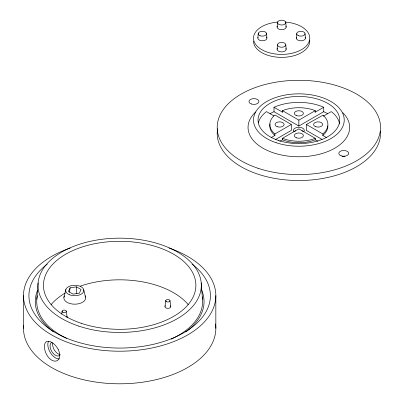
<?xml version="1.0" encoding="UTF-8"?>
<svg xmlns="http://www.w3.org/2000/svg" width="404" height="404" viewBox="0 0 404 404"><rect width="100%" height="100%" fill="white"/><g stroke="black" fill="none" stroke-linecap="round" stroke-linejoin="round"><path stroke-width="0.61" d="M36.83 299.253L38.097 282.992M257.868 37.941L258.232 33.512M277.099 27.053L277.462 22.609M277.099 49.278L277.462 44.834M296.349 38.168L296.708 33.724M61.721 314.075L62.11 311.141M164.989 306.454L165.761 300.586M69.533 292.087L70.129 287.825L76.442 286.845L81.063 289.511L79.371 293.158L73.058 294.132L68.438 291.466L70.129 287.825M63.908 297.339L65.847 289.481M326.498 137.567L322.801 135.431L322.998 133.79A29.032 16.761 0 0 0 322.998 115.165L306.394 124.477L306.394 130.406L322.064 139.451M322.801 135.431L322.998 135.274A29.032 16.761 0 0 0 327.891 125.962M271.22 137.562L274.922 135.426L274.922 133.946L291.319 124.477L291.319 130.406L275.649 139.451M282.724 112.024L282.452 112.135L282.452 110.656L298.854 120.124L315.261 110.656L315.261 112.135L314.989 112.024M315.261 112.135L323.71 107.257L323.71 111.701L298.854 126.053L274.003 111.701A40.829 23.573 0 0 0 269.983 113.736M279.81 141.309L282.452 139.784L282.452 138.304L298.854 128.831L315.261 138.304L315.261 139.784L317.903 141.309M323.326 116.18L331.25 111.61A40.829 23.573 0 0 1 339.532 123.907M282.452 110.656L282.724 110.539A29.032 16.761 0 0 1 314.989 110.539L315.261 110.656M315.261 138.304L313.802 138.85A29.032 16.761 0 0 1 283.911 138.85L282.452 138.304M315.261 139.784L313.802 140.334A29.032 16.761 0 0 1 283.911 140.334L282.452 139.784M58.297 349.677L58.701 350.576A10.822 6.969 53.5 0 1 58.726 359.237L58.322 359.737A10.908 6.742 56.2 0 1 55.53 361.1L54.858 361.12A10.893 6.444 58.8 0 1 52.04 360.328L51.328 359.924A10.893 6.136 61.2 0 1 48.637 357.55L48.036 356.803A10.908 5.818 63.5 0 1 45.617 352.445L45.273 351.515A10.822 5.439 65.7 0 1 45.253 342.85L45.596 342.385A10.908 5.818 63.5 0 1 48 341.244L48.601 341.264A10.893 6.136 61.2 0 1 51.283 342.127L51.995 342.547A10.893 6.444 58.8 0 1 54.818 344.824L55.489 345.546A10.908 6.742 56.2 0 1 58.297 349.677M306.394 124.477L322.801 133.951M274.003 111.701L274.003 107.257L282.452 112.135M291.319 124.477L274.922 115.009L273.962 115.852A29.032 16.761 0 0 0 273.962 133.103L274.922 133.946M273.861 115.882L266.463 111.61A40.829 23.573 0 0 0 258.373 122.882M274.922 135.426L273.962 134.588A29.032 16.761 0 0 1 270.029 123.952M83.759 289.86L85.557 297.147M169.983 300.672L170.761 306.57M66.327 311.226L67.109 317.12M305.055 33.724L305.419 38.168M285.81 22.609A4.171 2.409 0 0 1 279.548 24.694A4.171 2.409 0 0 1 279.548 20.523A4.171 2.409 0 0 1 285.81 22.609L286.173 27.053M285.81 44.834A4.171 2.409 0 0 1 279.548 46.92A4.171 2.409 0 0 1 279.548 42.748A4.171 2.409 0 0 1 285.81 44.834L286.173 49.278M266.544 33.512L266.908 37.941M201.222 282.992L202.49 299.253M76.442 286.845L76.805 293.728M298.854 120.124L298.854 126.053M215.837 295.672L215.837 328.27M23.483 295.672L23.483 328.27M274.003 107.257A40.829 23.573 0 0 1 323.71 107.257M342.86 112.772A50.813 29.335 0 0 1 331.088 150.116A50.813 29.335 0 0 1 265.352 149.495A50.813 29.335 0 0 1 255.707 111.948M293.92 131.734A5.444 3.141 0 0 1 298.854 127.26A5.444 3.141 0 0 1 303.793 131.734M294.395 131.568A5.444 3.141 0 0 1 295.733 130.795M301.98 130.795A5.444 3.141 0 0 1 303.318 131.568M323.71 111.701A40.829 23.573 0 0 1 327.73 113.736M380.416 131.053A81.658 47.147 0 0 1 296.854 180.502A81.658 47.147 0 0 1 217.589 128.745M342.259 156.55A4.989 2.884 0 0 1 344.95 156.499M309.701 40.067A28.129 16.241 0 0 1 282.558 57.363A28.129 16.241 0 0 1 253.51 41.132M285.305 22.069A28.129 16.241 0 0 1 305.358 46.894A28.129 16.241 0 0 1 257.914 46.894A28.129 16.241 0 0 1 277.962 22.069M285.901 48.384A4.535 2.621 0 0 1 281.633 51.899A4.535 2.621 0 0 1 277.371 48.384M266.499 37.062A4.535 2.621 0 0 1 262.782 40.779A4.535 2.621 0 0 1 258.005 37.491M305.146 37.269A4.535 2.621 0 0 1 300.884 40.789A4.535 2.621 0 0 1 296.622 37.269M285.901 26.159A4.535 2.621 0 0 1 281.633 29.674A4.535 2.621 0 0 1 277.371 26.159M170.427 305.899A2.904 1.677 0 0 1 167.761 308.363A2.904 1.677 0 0 1 165.403 305.798M66.776 316.448A2.904 1.677 0 0 1 67.084 317.473M85.052 295.864A10.888 6.287 0 0 1 74.917 304.182A10.888 6.287 0 0 1 64.342 296.046M169.104 248.046A96.177 55.53 0 0 1 193.001 331.598A96.177 55.53 0 0 1 46.324 331.598A96.177 55.53 0 0 1 70.215 248.046M59.267 358.944A10.888 6.287 60 0 1 50.333 352.616A10.888 6.287 60 0 1 48.45 341.375M215.544 323.917A96.177 55.53 0 0 1 121.079 383.795A96.177 55.53 0 0 1 23.599 325.548M192.097 264.125A90.733 52.384 0 0 1 180.78 334.396A90.733 52.384 0 0 1 58.545 334.396A90.733 52.384 0 0 1 47.228 264.125M201.429 289.572A84.38 48.717 0 0 1 185.759 331.886M53.565 331.886A84.38 48.717 0 0 1 37.481 290.537M51.086 304.626A76.215 44.006 0 0 1 65.241 293.021M80.477 286.082A76.215 44.006 0 0 1 188.239 304.626M202.192 296.91A82.931 47.879 0 0 1 172.796 338.365M172.271 338.613A82.931 47.879 0 0 1 171.215 339.108M66.529 338.365A82.931 47.879 0 0 1 37.355 295.743M59.827 355.348A7.711 4.454 60 0 1 51.909 351.672A7.711 4.454 60 0 1 51.646 342.334M60.156 354.555A7.711 4.454 60 0 1 54.474 350.192A7.711 4.454 60 0 1 52.803 342.865M296.587 137.86A4.535 2.621 0 0 0 303.394 135.593A4.535 2.621 0 0 0 296.587 133.32A4.535 2.621 0 0 0 296.587 137.86M276.174 142.718A45.369 26.194 0 0 0 344.223 120.033A45.369 26.194 0 0 0 276.174 97.349A45.369 26.194 0 0 0 276.174 142.718M278.442 140.446A40.829 23.573 0 0 0 339.688 120.033A40.829 23.573 0 0 0 278.442 99.616A40.829 23.573 0 0 0 278.442 140.446M315.837 126.745A4.535 2.621 0 0 0 322.639 124.477A4.535 2.621 0 0 0 315.837 122.21A4.535 2.621 0 0 0 315.837 126.745M277.341 126.745A4.535 2.621 0 0 0 284.143 124.477A4.535 2.621 0 0 0 277.341 122.21A4.535 2.621 0 0 0 277.341 126.745M296.587 115.635A4.535 2.621 0 0 0 303.394 113.367A4.535 2.621 0 0 0 296.587 111.095A4.535 2.621 0 0 0 296.587 115.635M258.025 168.271A81.658 47.147 0 0 0 380.517 127.442A81.658 47.147 0 0 0 258.025 86.613A81.658 47.147 0 0 0 258.025 168.271M341.127 155.813A4.989 2.884 0 0 0 348.753 153.469A4.989 2.884 0 0 0 341.42 150.828A4.989 2.884 0 0 0 341.127 155.813M251.303 103.959A4.989 2.884 0 0 0 258.934 101.611A4.989 2.884 0 0 0 251.601 98.97A4.989 2.884 0 0 0 251.303 103.959M298.202 35.567A4.171 2.409 0 0 0 304.995 34.143A4.171 2.409 0 0 0 299.455 31.456A4.171 2.409 0 0 0 298.202 35.567M259.994 35.698A4.171 2.409 0 0 0 266.544 33.931A4.171 2.409 0 0 0 260.625 31.537A4.171 2.409 0 0 0 259.994 35.698M166.554 301.722A2.121 1.227 0 0 0 169.968 300.93A2.121 1.227 0 0 0 167.069 299.622A2.121 1.227 0 0 0 166.554 301.722M62.903 312.277A2.121 1.227 0 0 0 66.312 311.479A2.121 1.227 0 0 0 63.418 310.176A2.121 1.227 0 0 0 62.903 312.277M69.528 294.774A9.075 5.237 0 0 0 83.79 290.956A9.075 5.237 0 0 0 70.932 285.739A9.075 5.237 0 0 0 69.528 294.774M78.831 326.134A81.658 47.147 0 0 0 201.323 285.305A81.658 47.147 0 0 0 78.831 244.476A81.658 47.147 0 0 0 78.831 326.134M81.552 323.412A76.215 44.006 0 0 0 195.879 285.305A76.215 44.006 0 0 0 81.552 247.197A76.215 44.006 0 0 0 81.552 323.412"/></g></svg>
